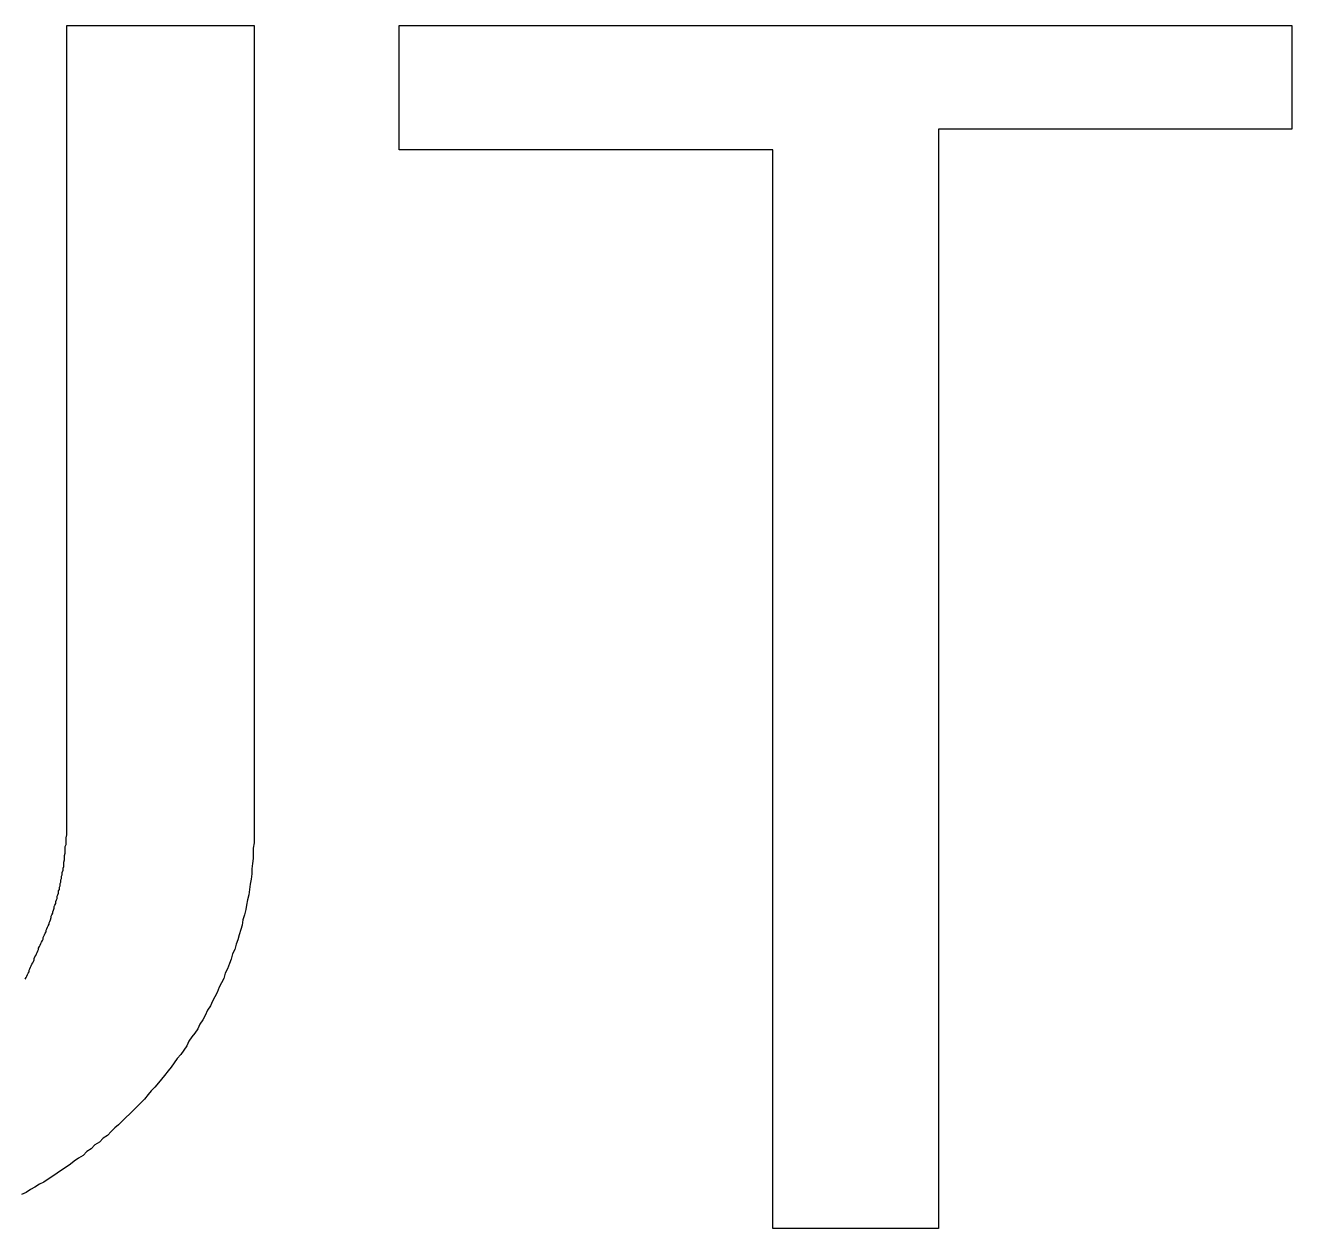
# Model space of a CAD drawing. Extents: x 3196 to 9141, y -1880 to 2325.
# Drawn here: x 8930.35 to 8938.94, y -1226.89 to -1218.73 of the extents above; entities that cross this region are included whole.
import ezdxf

# ---------------------------------------------------------------- set-up
doc = ezdxf.new("R2010")
doc.units = 0
doc.header["$MEASUREMENT"] = 0
doc.layers.add('10', color=10, linetype='CONTINUOUS')

msp = doc.modelspace()

# ---------------------------------------------------------------- linework, layer by layer
at = {"layer": '10', "linetype": 'Continuous'}
for points in [[(8930.350868, -1225.195485), (8930.355918, -1225.185435), (8930.360918, -1225.175435), (8930.365968, -1225.165385), (8930.370968, -1225.155335), (8930.375968, -1225.145285), (8930.375968, -1225.135235), (8930.381018, -1225.125185), (8930.386018, -1225.115135), (8930.391068, -1225.105085), (8930.396068, -1225.095085), (8930.401118, -1225.085035), (8930.406118, -1225.074985), (8930.411168, -1225.064935), (8930.411168, -1225.054885), (8930.416168, -1225.044835), (8930.421168, -1225.034785), (8930.426218, -1225.024735), (8930.431218, -1225.014685), (8930.436268, -1225.004685), (8930.441268, -1224.994635), (8930.441268, -1224.984585), (8930.446318, -1224.974535), (8930.451318, -1224.964485), (8930.456318, -1224.954435), (8930.461368, -1224.944385), (8930.466368, -1224.934335), (8930.471418, -1224.924335), (8930.471418, -1224.914285), (8930.476418, -1224.904235), (8930.481468, -1224.894185), (8930.486468, -1224.884135), (8930.491518, -1224.874085), (8930.491518, -1224.864035), (8930.496518, -1224.853985), (8930.501518, -1224.843985), (8930.506568, -1224.833935), (8930.511568, -1224.823885), (8930.511568, -1224.813835), (8930.516618, -1224.803785), (8930.521618, -1224.793735), (8930.526668, -1224.778685), (8930.526668, -1224.768635), (8930.531668, -1224.758585), (8930.536718, -1224.748535), (8930.536718, -1224.738485), (8930.541718, -1224.728435), (8930.546718, -1224.713385), (8930.546718, -1224.703335), (8930.551768, -1224.693285), (8930.556768, -1224.683235), (8930.556768, -1224.668185), (8930.561818, -1224.658135), (8930.566818, -1224.648085), (8930.566818, -1224.633035), (8930.571868, -1224.622985), (8930.576868, -1224.612935), (8930.576868, -1224.597885), (8930.581868, -1224.587835), (8930.581868, -1224.572785), (8930.586918, -1224.562735), (8930.586918, -1224.547685), (8930.591918, -1224.537635), (8930.591918, -1224.522535), (8930.596968, -1224.512485), (8930.596968, -1224.497435), (8930.601968, -1224.487385), (8930.601968, -1224.472335), (8930.607018, -1224.457285), (8930.607018, -1224.442185), (8930.612018, -1224.432135), (8930.612018, -1224.417085), (8930.612018, -1224.402035), (8930.617068, -1224.386935), (8930.617068, -1224.371885), (8930.617068, -1224.356835), (8930.622068, -1224.341785), (8930.622068, -1224.326685), (8930.622068, -1224.311635), (8930.622068, -1224.296585), (8930.627068, -1224.281485), (8930.627068, -1224.266435), (8930.627068, -1224.251385), (8930.627068, -1224.236285), (8930.632118, -1224.216235), (8930.632118, -1224.201135), (8930.632118, -1224.186085), (8930.632118, -1224.171035), (8930.632118, -1224.150935), (8930.632118, -1224.135835), (8930.632118, -1224.115785), (8930.632118, -1224.100685), (8930.632118, -1224.080635), (8930.632118, -1224.070585), (8930.632118, -1224.065535), (8930.632118, -1224.060535), (8930.632118, -1224.050485), (8930.632118, -1224.040435), (8930.632118, -1224.030385), (8930.632118, -1224.020335), (8930.632118, -1224.005285), (8930.632118, -1223.985185), (8930.632118, -1223.970135), (8930.632118, -1223.950035), (8930.632118, -1223.929935), (8930.632118, -1223.904835), (8930.632118, -1223.879735), (8930.632118, -1223.854635), (8930.632118, -1223.829535), (8930.632118, -1223.799385), (8930.632118, -1223.769235), (8930.632118, -1223.739135), (8930.632118, -1223.703985), (8930.632118, -1223.668835), (8930.632118, -1223.633635), (8930.632118, -1223.598485), (8930.632118, -1223.558335), (8930.632118, -1223.518135), (8930.632118, -1223.477985), (8930.632118, -1223.437785), (8930.632118, -1223.392585), (8930.632118, -1223.352435), (8930.632118, -1223.307235), (8930.632118, -1223.256985), (8930.632118, -1223.211835), (8930.632118, -1223.161585), (8930.632118, -1223.116385), (8930.632118, -1223.066185), (8930.632118, -1223.015935), (8930.632118, -1222.960735), (8930.632118, -1222.910485), (8930.632118, -1222.855235), (8930.632118, -1222.805035), (8930.632118, -1222.749785), (8930.632118, -1222.694535), (8930.632118, -1222.639285), (8930.632118, -1222.579035), (8930.632118, -1222.523785), (8930.632118, -1222.468535), (8930.632118, -1222.408285), (8930.632118, -1222.348035), (8930.632118, -1222.287785), (8930.632118, -1222.232535), (8930.632118, -1222.172235), (8930.632118, -1222.111985), (8930.632118, -1222.046685), (8930.632118, -1221.986435), (8930.632118, -1221.926185), (8930.632118, -1221.865935), (8930.632118, -1221.800635), (8930.632118, -1221.740385), (8930.632118, -1221.680085), (8930.632118, -1221.614835), (8930.632118, -1221.554535), (8930.632118, -1221.489285), (8930.632118, -1221.428985), (8930.632118, -1221.363735), (8930.632118, -1221.303435), (8930.632118, -1221.238185), (8930.632118, -1221.177885), (8930.632118, -1221.112635), (8930.632118, -1221.052335), (8930.632118, -1220.992085), (8930.632118, -1220.926785), (8930.632118, -1220.866535), (8930.632118, -1220.806285), (8930.632118, -1220.745985), (8930.632118, -1220.685735), (8930.632118, -1220.620435), (8930.632118, -1220.565235), (8930.632118, -1220.504935), (8930.632118, -1220.444685), (8930.632118, -1220.384435), (8930.632118, -1220.329185), (8930.632118, -1220.268935), (8930.632118, -1220.213685), (8930.632118, -1220.153435), (8930.632118, -1220.098185), (8930.632118, -1220.042935), (8930.632118, -1219.987685), (8930.632118, -1219.937485), (8930.632118, -1219.882235), (8930.632118, -1219.831985), (8930.632118, -1219.776785), (8930.632118, -1219.726535), (8930.632118, -1219.676335), (8930.632118, -1219.631135), (8930.632118, -1219.580885), (8930.632118, -1219.535685), (8930.632118, -1219.490485), (8930.632118, -1219.445335), (8930.632118, -1219.400135), (8930.632118, -1219.354935), (8930.632118, -1219.314735), (8930.632118, -1219.274585), (8930.632118, -1219.234385), (8930.632118, -1219.199235), (8930.632118, -1219.159035), (8930.632118, -1219.123885), (8930.632118, -1219.088735), (8930.632118, -1219.058635), (8930.632118, -1219.028485), (8930.632118, -1218.998335), (8930.632118, -1218.968235), (8930.632118, -1218.938085), (8930.632118, -1218.912985), (8930.632118, -1218.887885), (8930.632118, -1218.867785), (8930.632118, -1218.847685), (8930.632118, -1218.827585), (8930.632118, -1218.807535), (8930.632118, -1218.792435), (8930.632118, -1218.777385), (8930.632118, -1218.762335), (8930.632118, -1218.752285), (8930.632118, -1218.742235), (8930.632118, -1218.737185), (8930.632118, -1218.732185), (8930.632118, -1218.727185), (8930.637118, -1218.727185), (8930.642168, -1218.727185), (8930.647168, -1218.727185), (8930.652218, -1218.727185), (8930.657218, -1218.727185), (8930.662268, -1218.727185), (8930.667268, -1218.727185), (8930.672268, -1218.727185), (8930.677318, -1218.727185), (8930.687368, -1218.727185), (8930.692368, -1218.727185), (8930.697418, -1218.727185), (8930.707418, -1218.727185), (8930.712468, -1218.727185), (8930.722518, -1218.727185), (8930.727518, -1218.727185), (8930.737568, -1218.727185), (8930.747618, -1218.727185), (8930.757668, -1218.727185), (8930.762668, -1218.727185), (8930.772718, -1218.727185), (8930.782768, -1218.727185), (8930.792818, -1218.727185), (8930.802868, -1218.727185), (8930.817918, -1218.727185), (8930.827968, -1218.727185), (8930.838018, -1218.727185), (8930.848068, -1218.727185), (8930.863118, -1218.727185), (8930.873168, -1218.727185), (8930.883218, -1218.727185), (8930.898268, -1218.727185), (8930.908318, -1218.727185), (8930.923368, -1218.727185), (8930.933418, -1218.727185), (8930.948518, -1218.727185), (8930.958518, -1218.727185), (8930.973618, -1218.727185), (8930.988668, -1218.727185), (8930.998718, -1218.727185), (8931.013768, -1218.727185), (8931.028868, -1218.727185), (8931.043918, -1218.727185), (8931.058968, -1218.727185), (8931.069018, -1218.727185), (8931.084068, -1218.727185), (8931.099168, -1218.727185), (8931.114218, -1218.727185), (8931.129268, -1218.727185), (8931.144368, -1218.727185), (8931.159418, -1218.727185), (8931.174468, -1218.727185), (8931.184518, -1218.727185), (8931.199618, -1218.727185), (8931.214668, -1218.727185), (8931.229718, -1218.727185), (8931.244818, -1218.727185), (8931.259868, -1218.727185), (8931.274918, -1218.727185), (8931.290018, -1218.727185), (8931.305068, -1218.727185), (8931.320118, -1218.727185), (8931.335168, -1218.727185), (8931.350268, -1218.727185), (8931.365318, -1218.727185), (8931.380368, -1218.727185), (8931.395468, -1218.727185), (8931.410518, -1218.727185), (8931.425568, -1218.727185), (8931.435618, -1218.727185), (8931.450718, -1218.727185), (8931.465768, -1218.727185), (8931.480818, -1218.727185), (8931.495918, -1218.727185), (8931.505918, -1218.727185), (8931.521018, -1218.727185), (8931.536068, -1218.727185), (8931.551118, -1218.727185), (8931.561168, -1218.727185), (8931.576268, -1218.727185), (8931.591318, -1218.727185), (8931.601368, -1218.727185), (8931.616418, -1218.727185), (8931.626468, -1218.727185), (8931.641518, -1218.727185), (8931.651568, -1218.727185), (8931.661618, -1218.727185), (8931.676668, -1218.727185), (8931.686718, -1218.727185), (8931.696768, -1218.727185), (8931.711818, -1218.727185), (8931.721868, -1218.727185), (8931.731918, -1218.727185), (8931.741968, -1218.727185), (8931.752018, -1218.727185), (8931.762068, -1218.727185), (8931.772118, -1218.727185), (8931.782168, -1218.727185), (8931.787168, -1218.727185), (8931.797218, -1218.727185), (8931.807268, -1218.727185), (8931.817318, -1218.727185), (8931.822318, -1218.727185), (8931.832368, -1218.727185), (8931.837368, -1218.727185), (8931.842418, -1218.727185), (8931.852468, -1218.727185), (8931.857468, -1218.727185), (8931.862518, -1218.727185), (8931.867518, -1218.727185), (8931.872568, -1218.727185), (8931.877568, -1218.727185), (8931.882568, -1218.727185), (8931.887618, -1218.727185), (8931.892618, -1218.727185), (8931.897668, -1218.727185), (8931.902668, -1218.727185), (8931.902668, -1218.732185), (8931.902668, -1218.737185), (8931.902668, -1218.747235), (8931.902668, -1218.757285), (8931.902668, -1218.767335), (8931.902668, -1218.782385), (8931.902668, -1218.797485), (8931.902668, -1218.812535), (8931.902668, -1218.832635), (8931.902668, -1218.852735), (8931.902668, -1218.872785), (8931.902668, -1218.897935), (8931.902668, -1218.923035), (8931.902668, -1218.948135), (8931.902668, -1218.978285), (8931.902668, -1219.008385), (8931.902668, -1219.038535), (8931.902668, -1219.073685), (8931.902668, -1219.103835), (8931.902668, -1219.143985), (8931.902668, -1219.179135), (8931.902668, -1219.214285), (8931.902668, -1219.254485), (8931.902668, -1219.294635), (8931.902668, -1219.339835), (8931.902668, -1219.380035), (8931.902668, -1219.425235), (8931.902668, -1219.470435), (8931.902668, -1219.515635), (8931.902668, -1219.565835), (8931.902668, -1219.611035), (8931.902668, -1219.661235), (8931.902668, -1219.711485), (8931.902668, -1219.761685), (8931.902668, -1219.816935), (8931.902668, -1219.867135), (8931.902668, -1219.922385), (8931.902668, -1219.977635), (8931.902668, -1220.032885), (8931.902668, -1220.088135), (8931.902668, -1220.143385), (8931.902668, -1220.203635), (8931.902668, -1220.258885), (8931.902668, -1220.319135), (8931.902668, -1220.379385), (8931.902668, -1220.439685), (8931.902668, -1220.499935), (8931.902668, -1220.560185), (8931.902668, -1220.620435), (8931.902668, -1220.680735), (8931.902668, -1220.745985), (8931.902668, -1220.806285), (8931.902668, -1220.871535), (8931.902668, -1220.931835), (8931.902668, -1220.997085), (8931.902668, -1221.062385), (8931.902668, -1221.122635), (8931.902668, -1221.187935), (8931.902668, -1221.253235), (8931.902668, -1221.318535), (8931.902668, -1221.378785), (8931.902668, -1221.444085), (8931.902668, -1221.509335), (8931.902668, -1221.574635), (8931.902668, -1221.639935), (8931.902668, -1221.700185), (8931.902668, -1221.765485), (8931.902668, -1221.830785), (8931.902668, -1221.896035), (8931.902668, -1221.956335), (8931.902668, -1222.021585), (8931.902668, -1222.081885), (8931.902668, -1222.147135), (8931.902668, -1222.207435), (8931.902668, -1222.272685), (8931.902668, -1222.332985), (8931.902668, -1222.393235), (8931.902668, -1222.453485), (8931.902668, -1222.513735), (8931.902668, -1222.574035), (8931.902668, -1222.634285), (8931.902668, -1222.694535), (8931.902668, -1222.749785), (8931.902668, -1222.810035), (8931.902668, -1222.865285), (8931.902668, -1222.920535), (8931.902668, -1222.975785), (8931.902668, -1223.031035), (8931.902668, -1223.081235), (8931.902668, -1223.136485), (8931.902668, -1223.186685), (8931.902668, -1223.236935), (8931.902668, -1223.287135), (8931.902668, -1223.337385), (8931.902668, -1223.387585), (8931.902668, -1223.432785), (8931.902668, -1223.477985), (8931.902668, -1223.523185), (8931.902668, -1223.568385), (8931.902668, -1223.608535), (8931.902668, -1223.653735), (8931.902668, -1223.693935), (8931.902668, -1223.729085), (8931.902668, -1223.769235), (8931.902668, -1223.804385), (8931.902668, -1223.839585), (8931.902668, -1223.874735), (8931.902668, -1223.904835), (8931.902668, -1223.934985), (8931.902668, -1223.965135), (8931.902668, -1223.995235), (8931.902668, -1224.020335), (8931.902668, -1224.045485), (8931.902668, -1224.070585), (8931.902668, -1224.090685), (8931.902668, -1224.110735), (8931.902668, -1224.130835), (8931.902668, -1224.145885), (8931.902668, -1224.160985), (8931.902668, -1224.171035), (8931.902668, -1224.186085), (8931.902668, -1224.196135), (8931.902668, -1224.201135), (8931.902668, -1224.206185), (8931.902668, -1224.211185), (8931.902668, -1224.236285), (8931.902668, -1224.271435), (8931.897668, -1224.306585), (8931.897668, -1224.341785), (8931.897668, -1224.376935), (8931.892618, -1224.412085), (8931.887618, -1224.447235), (8931.887618, -1224.482385), (8931.882568, -1224.517535), (8931.877568, -1224.552685), (8931.872568, -1224.587835), (8931.867518, -1224.622985), (8931.857468, -1224.658135), (8931.852468, -1224.693285), (8931.847418, -1224.723435), (8931.837368, -1224.758585), (8931.827368, -1224.793735), (8931.822318, -1224.828885), (8931.812268, -1224.859035), (8931.802218, -1224.894185), (8931.792218, -1224.929335), (8931.782168, -1224.959485), (8931.772118, -1224.994635), (8931.757018, -1225.024735), (8931.747018, -1225.059885), (8931.736968, -1225.090035), (8931.721868, -1225.125185), (8931.706818, -1225.155335), (8931.696768, -1225.190485), (8931.681718, -1225.220635), (8931.666668, -1225.250735), (8931.651568, -1225.285885), (8931.636518, -1225.316035), (8931.621468, -1225.346185), (8931.606368, -1225.376285), (8931.586268, -1225.406435), (8931.571218, -1225.441585), (8931.556168, -1225.471735), (8931.536068, -1225.501835), (8931.521018, -1225.531985), (8931.500918, -1225.562085), (8931.480818, -1225.587235), (8931.460718, -1225.617335), (8931.445668, -1225.647485), (8931.425568, -1225.677635), (8931.405518, -1225.707735), (8931.380368, -1225.732835), (8931.360318, -1225.762985), (8931.340218, -1225.793135), (8931.320118, -1225.818235), (8931.295018, -1225.848385), (8931.274918, -1225.873485), (8931.254818, -1225.898585), (8931.229718, -1225.928735), (8931.204618, -1225.953835), (8931.184518, -1225.978935), (8931.159418, -1226.009085), (8931.134318, -1226.034185), (8931.109218, -1226.059285), (8931.084068, -1226.084385), (8931.058968, -1226.109485), (8931.033868, -1226.134635), (8931.008768, -1226.159735), (8930.983668, -1226.184835), (8930.958518, -1226.204935), (8930.933418, -1226.230035), (8930.908318, -1226.255135), (8930.878168, -1226.275235), (8930.853068, -1226.300335), (8930.822968, -1226.320435), (8930.797818, -1226.345535), (8930.767718, -1226.365635), (8930.742618, -1226.390735), (8930.712468, -1226.410835), (8930.682318, -1226.430935), (8930.657218, -1226.450985), (8930.627068, -1226.471085), (8930.596968, -1226.491185), (8930.566818, -1226.511285), (8930.536718, -1226.531335), (8930.506568, -1226.551435), (8930.476418, -1226.571535), (8930.446318, -1226.586585), (8930.416168, -1226.606685), (8930.386018, -1226.621735), (8930.355918, -1226.641835), (8930.325768, -1226.656885)], [(8936.548018, -1226.887935), (8936.543018, -1226.887935), (8936.537968, -1226.887935), (8936.532968, -1226.887935), (8936.527918, -1226.887935), (8936.522918, -1226.887935), (8936.517918, -1226.887935), (8936.512868, -1226.887935), (8936.507868, -1226.887935), (8936.502818, -1226.887935), (8936.492768, -1226.887935), (8936.487768, -1226.887935), (8936.482718, -1226.887935), (8936.472718, -1226.887935), (8936.467668, -1226.887935), (8936.462668, -1226.887935), (8936.452618, -1226.887935), (8936.442568, -1226.887935), (8936.437568, -1226.887935), (8936.427518, -1226.887935), (8936.417468, -1226.887935), (8936.412418, -1226.887935), (8936.402368, -1226.887935), (8936.392368, -1226.887935), (8936.382318, -1226.887935), (8936.372268, -1226.887935), (8936.362218, -1226.887935), (8936.352168, -1226.887935), (8936.342118, -1226.887935), (8936.332068, -1226.887935), (8936.322018, -1226.887935), (8936.312018, -1226.887935), (8936.296918, -1226.887935), (8936.286868, -1226.887935), (8936.276818, -1226.887935), (8936.266818, -1226.887935), (8936.251718, -1226.887935), (8936.241668, -1226.887935), (8936.226618, -1226.887935), (8936.216568, -1226.887935), (8936.206518, -1226.887935), (8936.191468, -1226.887935), (8936.181418, -1226.887935), (8936.166368, -1226.887935), (8936.156318, -1226.887935), (8936.141268, -1226.887935), (8936.131218, -1226.887935), (8936.116118, -1226.887935), (8936.101068, -1226.887935), (8936.091018, -1226.887935), (8936.075968, -1226.887935), (8936.065918, -1226.887935), (8936.050868, -1226.887935), (8936.035768, -1226.887935), (8936.025718, -1226.887935), (8936.010668, -1226.887935), (8936.000618, -1226.887935), (8935.985568, -1226.887935), (8935.970518, -1226.887935), (8935.960468, -1226.887935), (8935.945368, -1226.887935), (8935.930318, -1226.887935), (8935.920268, -1226.887935), (8935.905218, -1226.887935), (8935.895168, -1226.887935), (8935.880118, -1226.887935), (8935.865018, -1226.887935), (8935.854968, -1226.887935), (8935.839918, -1226.887935), (8935.829868, -1226.887935), (8935.814818, -1226.887935), (8935.804768, -1226.887935), (8935.789718, -1226.887935), (8935.779668, -1226.887935), (8935.764618, -1226.887935), (8935.754568, -1226.887935), (8935.739468, -1226.887935), (8935.729418, -1226.887935), (8935.719418, -1226.887935), (8935.704318, -1226.887935), (8935.694268, -1226.887935), (8935.684268, -1226.887935), (8935.669168, -1226.887935), (8935.659118, -1226.887935), (8935.649068, -1226.887935), (8935.639068, -1226.887935), (8935.629018, -1226.887935), (8935.618968, -1226.887935), (8935.608918, -1226.887935), (8935.598868, -1226.887935), (8935.588818, -1226.887935), (8935.578768, -1226.887935), (8935.568718, -1226.887935), (8935.558718, -1226.887935), (8935.548668, -1226.887935), (8935.543618, -1226.887935), (8935.533568, -1226.887935), (8935.523518, -1226.887935), (8935.518518, -1226.887935), (8935.508468, -1226.887935), (8935.503468, -1226.887935), (8935.493418, -1226.887935), (8935.488368, -1226.887935), (8935.483368, -1226.887935), (8935.478318, -1226.887935), (8935.468318, -1226.887935), (8935.463268, -1226.887935), (8935.458268, -1226.887935), (8935.453218, -1226.887935), (8935.448218, -1226.887935), (8935.443168, -1226.887935), (8935.438168, -1226.887935), (8935.433168, -1226.887935), (8935.428118, -1226.887935), (8935.423118, -1226.887935), (8935.423118, -1226.882885), (8935.423118, -1226.877885), (8935.423118, -1226.872835), (8935.423118, -1226.862785), (8935.423118, -1226.852785), (8935.423118, -1226.837685), (8935.423118, -1226.822635), (8935.423118, -1226.802535), (8935.423118, -1226.777435), (8935.423118, -1226.757335), (8935.423118, -1226.727235), (8935.423118, -1226.702085), (8935.423118, -1226.671985), (8935.423118, -1226.636835), (8935.423118, -1226.601685), (8935.423118, -1226.566485), (8935.423118, -1226.526335), (8935.423118, -1226.486135), (8935.423118, -1226.445985), (8935.423118, -1226.400785), (8935.423118, -1226.350585), (8935.423118, -1226.305385), (8935.423118, -1226.255135), (8935.423118, -1226.204935), (8935.423118, -1226.149685), (8935.423118, -1226.094435), (8935.423118, -1226.039185), (8935.423118, -1225.978935), (8935.423118, -1225.918685), (8935.423118, -1225.858385), (8935.423118, -1225.798135), (8935.423118, -1225.732835), (8935.423118, -1225.667585), (8935.423118, -1225.602285), (8935.423118, -1225.531985), (8935.423118, -1225.461685), (8935.423118, -1225.391335), (8935.423118, -1225.321035), (8935.423118, -1225.250735), (8935.423118, -1225.175435), (8935.423118, -1225.100085), (8935.423118, -1225.024735), (8935.423118, -1224.949435), (8935.423118, -1224.874085), (8935.423118, -1224.793735), (8935.423118, -1224.718435), (8935.423118, -1224.638035), (8935.423118, -1224.557685), (8935.423118, -1224.477335), (8935.423118, -1224.391985), (8935.423118, -1224.311635), (8935.423118, -1224.231285), (8935.423118, -1224.145885), (8935.423118, -1224.060535), (8935.423118, -1223.980185), (8935.423118, -1223.894785), (8935.423118, -1223.809435), (8935.423118, -1223.724035), (8935.423118, -1223.638685), (8935.423118, -1223.553285), (8935.423118, -1223.467935), (8935.423118, -1223.382535), (8935.423118, -1223.297185), (8935.423118, -1223.211835), (8935.423118, -1223.126435), (8935.423118, -1223.041085), (8935.423118, -1222.955685), (8935.423118, -1222.870335), (8935.423118, -1222.784935), (8935.423118, -1222.699585), (8935.423118, -1222.614185), (8935.423118, -1222.528835), (8935.423118, -1222.443435), (8935.423118, -1222.358085), (8935.423118, -1222.277735), (8935.423118, -1222.192335), (8935.423118, -1222.111985), (8935.423118, -1222.031635), (8935.423118, -1221.946285), (8935.423118, -1221.865935), (8935.423118, -1221.785585), (8935.423118, -1221.710235), (8935.423118, -1221.629885), (8935.423118, -1221.554535), (8935.423118, -1221.474185), (8935.423118, -1221.398885), (8935.423118, -1221.323535), (8935.423118, -1221.248185), (8935.423118, -1221.177885), (8935.423118, -1221.107585), (8935.423118, -1221.032285), (8935.423118, -1220.966985), (8935.423118, -1220.896685), (8935.423118, -1220.831385), (8935.423118, -1220.761085), (8935.423118, -1220.695785), (8935.423118, -1220.635535), (8935.423118, -1220.575285), (8935.423118, -1220.509985), (8935.423118, -1220.454735), (8935.423118, -1220.394485), (8935.423118, -1220.339235), (8935.423118, -1220.283985), (8935.423118, -1220.233785), (8935.423118, -1220.183535), (8935.423118, -1220.133335), (8935.423118, -1220.083085), (8935.423118, -1220.037885), (8935.423118, -1219.992685), (8935.423118, -1219.952535), (8935.423118, -1219.912335), (8935.423118, -1219.872185), (8935.423118, -1219.837035), (8935.423118, -1219.806885), (8935.423118, -1219.771735), (8935.423118, -1219.741585), (8935.423118, -1219.716485), (8935.423118, -1219.691385), (8935.423118, -1219.666285), (8935.423118, -1219.646185), (8935.423118, -1219.626085), (8935.423118, -1219.611035), (8935.423118, -1219.600985), (8935.423118, -1219.585935), (8935.423118, -1219.580885), (8935.423118, -1219.570885), (8935.418068, -1219.570885), (8935.413068, -1219.570885), (8935.408018, -1219.570885), (8935.403018, -1219.570885), (8935.397968, -1219.570885), (8935.392968, -1219.570885), (8935.382918, -1219.570885), (8935.377918, -1219.570885), (8935.367868, -1219.570885), (8935.357818, -1219.570885), (8935.347768, -1219.570885), (8935.332718, -1219.570885), (8935.322668, -1219.570885), (8935.307618, -1219.570885), (8935.297568, -1219.570885), (8935.282468, -1219.570885), (8935.267418, -1219.570885), (8935.252368, -1219.570885), (8935.237268, -1219.570885), (8935.217218, -1219.570885), (8935.202118, -1219.570885), (8935.182068, -1219.570885), (8935.166968, -1219.570885), (8935.146868, -1219.570885), (8935.126818, -1219.570885), (8935.106718, -1219.570885), (8935.086618, -1219.570885), (8935.061518, -1219.570885), (8935.041418, -1219.570885), (8935.021318, -1219.570885), (8934.996218, -1219.570885), (8934.976118, -1219.570885), (8934.951018, -1219.570885), (8934.925918, -1219.570885), (8934.900818, -1219.570885), (8934.875718, -1219.570885), (8934.850568, -1219.570885), (8934.825468, -1219.570885), (8934.800368, -1219.570885), (8934.775268, -1219.570885), (8934.750168, -1219.570885), (8934.720018, -1219.570885), (8934.694918, -1219.570885), (8934.669818, -1219.570885), (8934.639668, -1219.570885), (8934.609518, -1219.570885), (8934.584418, -1219.570885), (8934.554318, -1219.570885), (8934.529168, -1219.570885), (8934.499068, -1219.570885), (8934.468918, -1219.570885), (8934.438768, -1219.570885), (8934.413668, -1219.570885), (8934.383568, -1219.570885), (8934.353418, -1219.570885), (8934.323268, -1219.570885), (8934.293168, -1219.570885), (8934.263018, -1219.570885), (8934.232868, -1219.570885), (8934.202768, -1219.570885), (8934.177668, -1219.570885), (8934.147518, -1219.570885), (8934.117368, -1219.570885), (8934.087268, -1219.570885), (8934.057118, -1219.570885), (8934.026968, -1219.570885), (8933.996868, -1219.570885), (8933.966718, -1219.570885), (8933.936568, -1219.570885), (8933.906468, -1219.570885), (8933.881368, -1219.570885), (8933.851218, -1219.570885), (8933.821068, -1219.570885), (8933.790968, -1219.570885), (8933.765818, -1219.570885), (8933.735718, -1219.570885), (8933.705568, -1219.570885), (8933.680468, -1219.570885), (8933.650318, -1219.570885), (8933.625218, -1219.570885), (8933.600118, -1219.570885), (8933.569968, -1219.570885), (8933.544868, -1219.570885), (8933.519768, -1219.570885), (8933.489618, -1219.570885), (8933.464518, -1219.570885), (8933.439418, -1219.570885), (8933.414318, -1219.570885), (8933.394218, -1219.570885), (8933.369118, -1219.570885), (8933.343968, -1219.570885), (8933.318868, -1219.570885), (8933.298818, -1219.570885), (8933.273668, -1219.570885), (8933.253618, -1219.570885), (8933.233518, -1219.570885), (8933.213418, -1219.570885), (8933.193318, -1219.570885), (8933.173268, -1219.570885), (8933.153168, -1219.570885), (8933.133068, -1219.570885), (8933.112968, -1219.570885), (8933.097918, -1219.570885), (8933.077818, -1219.570885), (8933.062768, -1219.570885), (8933.047718, -1219.570885), (8933.032618, -1219.570885), (8933.017568, -1219.570885), (8933.002518, -1219.570885), (8932.992468, -1219.570885), (8932.977368, -1219.570885), (8932.967318, -1219.570885), (8932.957318, -1219.570885), (8932.947268, -1219.570885), (8932.937218, -1219.570885), (8932.927168, -1219.570885), (8932.922168, -1219.570885), (8932.912118, -1219.570885), (8932.907068, -1219.570885), (8932.902068, -1219.570885), (8932.897018, -1219.570885), (8932.892018, -1219.570885), (8932.886968, -1219.570885), (8932.886968, -1219.565835), (8932.886968, -1219.560835), (8932.886968, -1219.555785), (8932.886968, -1219.550785), (8932.886968, -1219.545735), (8932.886968, -1219.540735), (8932.886968, -1219.535685), (8932.886968, -1219.530685), (8932.886968, -1219.525685), (8932.886968, -1219.520635), (8932.886968, -1219.515635), (8932.886968, -1219.510585), (8932.886968, -1219.505585), (8932.886968, -1219.500535), (8932.886968, -1219.495535), (8932.886968, -1219.490485), (8932.886968, -1219.480485), (8932.886968, -1219.475435), (8932.886968, -1219.470435), (8932.886968, -1219.460385), (8932.886968, -1219.455335), (8932.886968, -1219.450335), (8932.886968, -1219.440285), (8932.886968, -1219.435285), (8932.886968, -1219.425235), (8932.886968, -1219.420185), (8932.886968, -1219.410135), (8932.886968, -1219.405135), (8932.886968, -1219.395085), (8932.886968, -1219.385035), (8932.886968, -1219.380035), (8932.886968, -1219.369985), (8932.886968, -1219.359935), (8932.886968, -1219.349885), (8932.886968, -1219.344885), (8932.886968, -1219.334835), (8932.886968, -1219.324785), (8932.886968, -1219.314735), (8932.886968, -1219.304685), (8932.886968, -1219.299685), (8932.886968, -1219.289635), (8932.886968, -1219.279585), (8932.886968, -1219.269535), (8932.886968, -1219.259485), (8932.886968, -1219.249435), (8932.886968, -1219.239385), (8932.886968, -1219.229385), (8932.886968, -1219.219335), (8932.886968, -1219.209285), (8932.886968, -1219.204235), (8932.886968, -1219.194235), (8932.886968, -1219.184185), (8932.886968, -1219.174135), (8932.886968, -1219.164085), (8932.886968, -1219.154035), (8932.886968, -1219.143985), (8932.886968, -1219.133935), (8932.886968, -1219.123885), (8932.886968, -1219.113835), (8932.886968, -1219.103835), (8932.886968, -1219.093785), (8932.886968, -1219.083735), (8932.886968, -1219.073685), (8932.886968, -1219.063635), (8932.886968, -1219.053585), (8932.886968, -1219.043535), (8932.886968, -1219.033485), (8932.886968, -1219.023485), (8932.886968, -1219.013435), (8932.886968, -1219.008385), (8932.886968, -1218.998335), (8932.886968, -1218.988285), (8932.886968, -1218.978285), (8932.886968, -1218.968235), (8932.886968, -1218.958185), (8932.886968, -1218.953135), (8932.886968, -1218.943135), (8932.886968, -1218.933085), (8932.886968, -1218.923035), (8932.886968, -1218.917985), (8932.886968, -1218.907935), (8932.886968, -1218.897935), (8932.886968, -1218.892885), (8932.886968, -1218.882835), (8932.886968, -1218.877835), (8932.886968, -1218.867785), (8932.886968, -1218.862735), (8932.886968, -1218.852735), (8932.886968, -1218.847685), (8932.886968, -1218.837635), (8932.886968, -1218.832635), (8932.886968, -1218.827585), (8932.886968, -1218.817585), (8932.886968, -1218.812535), (8932.886968, -1218.807535), (8932.886968, -1218.797485), (8932.886968, -1218.792435), (8932.886968, -1218.787435), (8932.886968, -1218.782385), (8932.886968, -1218.777385), (8932.886968, -1218.772385), (8932.886968, -1218.767335), (8932.886968, -1218.762335), (8932.886968, -1218.757285), (8932.886968, -1218.752285), (8932.886968, -1218.747235), (8932.886968, -1218.742235), (8932.886968, -1218.737185), (8932.886968, -1218.732185), (8932.886968, -1218.727185), (8932.892018, -1218.727185), (8932.902068, -1218.727185), (8932.907068, -1218.727185), (8932.922168, -1218.727185), (8932.932168, -1218.727185), (8932.947268, -1218.727185), (8932.962318, -1218.727185), (8932.982418, -1218.727185), (8933.002518, -1218.727185), (8933.027618, -1218.727185), (8933.047718, -1218.727185), (8933.077818, -1218.727185), (8933.102918, -1218.727185), (8933.133068, -1218.727185), (8933.163218, -1218.727185), (8933.198368, -1218.727185), (8933.228468, -1218.727185), (8933.268668, -1218.727185), (8933.303818, -1218.727185), (8933.343968, -1218.727185), (8933.384168, -1218.727185), (8933.424368, -1218.727185), (8933.469518, -1218.727185), (8933.514718, -1218.727185), (8933.559918, -1218.727185), (8933.605118, -1218.727185), (8933.655368, -1218.727185), (8933.705568, -1218.727185), (8933.755818, -1218.727185), (8933.811018, -1218.727185), (8933.861268, -1218.727185), (8933.916518, -1218.727185), (8933.971718, -1218.727185), (8934.026968, -1218.727185), (8934.087268, -1218.727185), (8934.142468, -1218.727185), (8934.202768, -1218.727185), (8934.263018, -1218.727185), (8934.323268, -1218.727185), (8934.388568, -1218.727185), (8934.448818, -1218.727185), (8934.514118, -1218.727185), (8934.579418, -1218.727185), (8934.639668, -1218.727185), (8934.704968, -1218.727185), (8934.775268, -1218.727185), (8934.840568, -1218.727185), (8934.905818, -1218.727185), (8934.976118, -1218.727185), (8935.041418, -1218.727185), (8935.111718, -1218.727185), (8935.182068, -1218.727185), (8935.247318, -1218.727185), (8935.317618, -1218.727185), (8935.387968, -1218.727185), (8935.458268, -1218.727185), (8935.528568, -1218.727185), (8935.598868, -1218.727185), (8935.669168, -1218.727185), (8935.744518, -1218.727185), (8935.814818, -1218.727185), (8935.885118, -1218.727185), (8935.955418, -1218.727185), (8936.025718, -1218.727185), (8936.096068, -1218.727185), (8936.166368, -1218.727185), (8936.236668, -1218.727185), (8936.312018, -1218.727185), (8936.382318, -1218.727185), (8936.452618, -1218.727185), (8936.517918, -1218.727185), (8936.588218, -1218.727185), (8936.658518, -1218.727185), (8936.728818, -1218.727185), (8936.794118, -1218.727185), (8936.864418, -1218.727185), (8936.929718, -1218.727185), (8937.000018, -1218.727185), (8937.065318, -1218.727185), (8937.130568, -1218.727185), (8937.195868, -1218.727185), (8937.261168, -1218.727185), (8937.326418, -1218.727185), (8937.386718, -1218.727185), (8937.451968, -1218.727185), (8937.512268, -1218.727185), (8937.572518, -1218.727185), (8937.632768, -1218.727185), (8937.693068, -1218.727185), (8937.753318, -1218.727185), (8937.808568, -1218.727185), (8937.863768, -1218.727185), (8937.919018, -1218.727185), (8937.974268, -1218.727185), (8938.029518, -1218.727185), (8938.079718, -1218.727185), (8938.129968, -1218.727185), (8938.180168, -1218.727185), (8938.230418, -1218.727185), (8938.275618, -1218.727185), (8938.320818, -1218.727185), (8938.365968, -1218.727185), (8938.411168, -1218.727185), (8938.451368, -1218.727185), (8938.491518, -1218.727185), (8938.531718, -1218.727185), (8938.566868, -1218.727185), (8938.602018, -1218.727185), (8938.637168, -1218.727185), (8938.672318, -1218.727185), (8938.702468, -1218.727185), (8938.732618, -1218.727185), (8938.757718, -1218.727185), (8938.782818, -1218.727185), (8938.807918, -1218.727185), (8938.828018, -1218.727185), (8938.853118, -1218.727185), (8938.868168, -1218.727185), (8938.883268, -1218.727185), (8938.898318, -1218.727185), (8938.913368, -1218.727185), (8938.923418, -1218.727185), (8938.933468, -1218.727185), (8938.938518, -1218.727185), (8938.943518, -1218.727185), (8938.943518, -1218.732185), (8938.943518, -1218.737185), (8938.943518, -1218.742235), (8938.943518, -1218.747235), (8938.943518, -1218.752285), (8938.943518, -1218.757285), (8938.943518, -1218.762335), (8938.943518, -1218.767335), (8938.943518, -1218.772385), (8938.943518, -1218.777385), (8938.943518, -1218.782385), (8938.943518, -1218.787435), (8938.943518, -1218.792435), (8938.943518, -1218.797485), (8938.943518, -1218.802485), (8938.943518, -1218.807535), (8938.943518, -1218.812535), (8938.943518, -1218.822585), (8938.943518, -1218.827585), (8938.943518, -1218.832635), (8938.943518, -1218.837635), (8938.943518, -1218.842685), (8938.943518, -1218.852735), (8938.943518, -1218.857735), (8938.943518, -1218.862735), (8938.943518, -1218.872785), (8938.943518, -1218.877835), (8938.943518, -1218.887885), (8938.943518, -1218.892885), (8938.943518, -1218.897935), (8938.943518, -1218.907935), (8938.943518, -1218.912985), (8938.943518, -1218.923035), (8938.943518, -1218.928035), (8938.943518, -1218.938085), (8938.943518, -1218.943135), (8938.943518, -1218.953135), (8938.943518, -1218.958185), (8938.943518, -1218.968235), (8938.943518, -1218.978285), (8938.943518, -1218.983285), (8938.943518, -1218.993335), (8938.943518, -1218.998335), (8938.943518, -1219.008385), (8938.943518, -1219.018435), (8938.943518, -1219.023485), (8938.943518, -1219.033485), (8938.943518, -1219.038535), (8938.943518, -1219.048585), (8938.943518, -1219.058635), (8938.943518, -1219.063635), (8938.943518, -1219.073685), (8938.943518, -1219.083735), (8938.943518, -1219.088735), (8938.943518, -1219.098785), (8938.943518, -1219.108835), (8938.943518, -1219.113835), (8938.943518, -1219.123885), (8938.943518, -1219.133935), (8938.943518, -1219.138985), (8938.943518, -1219.149035), (8938.943518, -1219.154035), (8938.943518, -1219.164085), (8938.943518, -1219.174135), (8938.943518, -1219.179135), (8938.943518, -1219.189185), (8938.943518, -1219.194235), (8938.943518, -1219.204235), (8938.943518, -1219.209285), (8938.943518, -1219.219335), (8938.943518, -1219.224335), (8938.943518, -1219.234385), (8938.943518, -1219.239385), (8938.943518, -1219.249435), (8938.943518, -1219.254485), (8938.943518, -1219.264535), (8938.943518, -1219.269535), (8938.943518, -1219.279585), (8938.943518, -1219.284585), (8938.943518, -1219.289635), (8938.943518, -1219.299685), (8938.943518, -1219.304685), (8938.943518, -1219.309735), (8938.943518, -1219.314735), (8938.943518, -1219.324785), (8938.943518, -1219.329785), (8938.943518, -1219.334835), (8938.943518, -1219.339835), (8938.943518, -1219.344885), (8938.943518, -1219.349885), (8938.943518, -1219.354935), (8938.943518, -1219.359935), (8938.943518, -1219.364935), (8938.943518, -1219.369985), (8938.943518, -1219.374985), (8938.943518, -1219.380035), (8938.943518, -1219.385035), (8938.943518, -1219.390085), (8938.943518, -1219.395085), (8938.943518, -1219.400135), (8938.943518, -1219.405135), (8938.943518, -1219.410135), (8938.943518, -1219.415185), (8938.943518, -1219.420185), (8938.943518, -1219.425235), (8938.943518, -1219.430235), (8938.938518, -1219.430235), (8938.933468, -1219.430235), (8938.928468, -1219.430235), (8938.923418, -1219.430235), (8938.918418, -1219.430235), (8938.913368, -1219.430235), (8938.903368, -1219.430235), (8938.893318, -1219.430235), (8938.888268, -1219.430235), (8938.878218, -1219.430235), (8938.868168, -1219.430235), (8938.853118, -1219.430235), (8938.843068, -1219.430235), (8938.833018, -1219.430235), (8938.817968, -1219.430235), (8938.802918, -1219.430235), (8938.787818, -1219.430235), (8938.772768, -1219.430235), (8938.757718, -1219.430235), (8938.742618, -1219.430235), (8938.727568, -1219.430235), (8938.707468, -1219.430235), (8938.692418, -1219.430235), (8938.672318, -1219.430235), (8938.652268, -1219.430235), (8938.637168, -1219.430235), (8938.617068, -1219.430235), (8938.597018, -1219.430235), (8938.571918, -1219.430235), (8938.551818, -1219.430235), (8938.531718, -1219.430235), (8938.511618, -1219.430235), (8938.486518, -1219.430235), (8938.466418, -1219.430235), (8938.441318, -1219.430235), (8938.416218, -1219.430235), (8938.391118, -1219.430235), (8938.371018, -1219.430235), (8938.345918, -1219.430235), (8938.320818, -1219.430235), (8938.295668, -1219.430235), (8938.270568, -1219.430235), (8938.245468, -1219.430235), (8938.215318, -1219.430235), (8938.190218, -1219.430235), (8938.165118, -1219.430235), (8938.140018, -1219.430235), (8938.109868, -1219.430235), (8938.084768, -1219.430235), (8938.059668, -1219.430235), (8938.029518, -1219.430235), (8938.004418, -1219.430235), (8937.974268, -1219.430235), (8937.949168, -1219.430235), (8937.919018, -1219.430235), (8937.893918, -1219.430235), (8937.863768, -1219.430235), (8937.833668, -1219.430235), (8937.808568, -1219.430235), (8937.778418, -1219.430235), (8937.753318, -1219.430235), (8937.723168, -1219.430235), (8937.693068, -1219.430235), (8937.667918, -1219.430235), (8937.637818, -1219.430235), (8937.612668, -1219.430235), (8937.582568, -1219.430235), (8937.557468, -1219.430235), (8937.527318, -1219.430235), (8937.502218, -1219.430235), (8937.472068, -1219.430235), (8937.446968, -1219.430235), (8937.416818, -1219.430235), (8937.391718, -1219.430235), (8937.366618, -1219.430235), (8937.336468, -1219.430235), (8937.311368, -1219.430235), (8937.286268, -1219.430235), (8937.261168, -1219.430235), (8937.231018, -1219.430235), (8937.205918, -1219.430235), (8937.180818, -1219.430235), (8937.155668, -1219.430235), (8937.130568, -1219.430235), (8937.110468, -1219.430235), (8937.085368, -1219.430235), (8937.060268, -1219.430235), (8937.035168, -1219.430235), (8937.015068, -1219.430235), (8936.989968, -1219.430235), (8936.969868, -1219.430235), (8936.949768, -1219.430235), (8936.924668, -1219.430235), (8936.904568, -1219.430235), (8936.884518, -1219.430235), (8936.864418, -1219.430235), (8936.844318, -1219.430235), (8936.824218, -1219.430235), (8936.809168, -1219.430235), (8936.789068, -1219.430235), (8936.774018, -1219.430235), (8936.753918, -1219.430235), (8936.738868, -1219.430235), (8936.723818, -1219.430235), (8936.708718, -1219.430235), (8936.693668, -1219.430235), (8936.678618, -1219.430235), (8936.668568, -1219.430235), (8936.653468, -1219.430235), (8936.643468, -1219.430235), (8936.628368, -1219.430235), (8936.618318, -1219.430235), (8936.608268, -1219.430235), (8936.598268, -1219.430235), (8936.593218, -1219.430235), (8936.583168, -1219.430235), (8936.578168, -1219.430235), (8936.573118, -1219.430235), (8936.563118, -1219.430235), (8936.558068, -1219.430235), (8936.553068, -1219.430235), (8936.548018, -1219.430235), (8936.548018, -1219.435285), (8936.548018, -1219.440285), (8936.548018, -1219.450335), (8936.548018, -1219.460385), (8936.548018, -1219.475435), (8936.548018, -1219.490485), (8936.548018, -1219.510585), (8936.548018, -1219.530685), (8936.548018, -1219.555785), (8936.548018, -1219.580885), (8936.548018, -1219.611035), (8936.548018, -1219.641185), (8936.548018, -1219.671285), (8936.548018, -1219.706435), (8936.548018, -1219.746635), (8936.548018, -1219.781785), (8936.548018, -1219.826985), (8936.548018, -1219.867135), (8936.548018, -1219.912335), (8936.548018, -1219.957535), (8936.548018, -1220.007785), (8936.548018, -1220.057985), (8936.548018, -1220.113235), (8936.548018, -1220.163435), (8936.548018, -1220.218685), (8936.548018, -1220.278985), (8936.548018, -1220.339235), (8936.548018, -1220.399485), (8936.548018, -1220.459735), (8936.548018, -1220.525035), (8936.548018, -1220.585285), (8936.548018, -1220.655635), (8936.548018, -1220.720885), (8936.548018, -1220.791185), (8936.548018, -1220.861535), (8936.548018, -1220.931835), (8936.548018, -1221.002135), (8936.548018, -1221.077485), (8936.548018, -1221.152785), (8936.548018, -1221.228135), (8936.548018, -1221.303435), (8936.548018, -1221.378785), (8936.548018, -1221.459135), (8936.548018, -1221.539485), (8936.548018, -1221.619835), (8936.548018, -1221.700185), (8936.548018, -1221.780535), (8936.548018, -1221.865935), (8936.548018, -1221.946285), (8936.548018, -1222.031635), (8936.548018, -1222.111985), (8936.548018, -1222.197385), (8936.548018, -1222.282735), (8936.548018, -1222.368135), (8936.548018, -1222.453485), (8936.548018, -1222.543885), (8936.548018, -1222.629235), (8936.548018, -1222.714635), (8936.548018, -1222.799985), (8936.548018, -1222.890385), (8936.548018, -1222.975785), (8936.548018, -1223.066185), (8936.548018, -1223.151535), (8936.548018, -1223.236935), (8936.548018, -1223.327335), (8936.548018, -1223.412685), (8936.548018, -1223.503085), (8936.548018, -1223.588485), (8936.548018, -1223.673835), (8936.548018, -1223.759185), (8936.548018, -1223.849585), (8936.548018, -1223.934985), (8936.548018, -1224.020335), (8936.548018, -1224.105735), (8936.548018, -1224.191085), (8936.548018, -1224.271435), (8936.548018, -1224.356835), (8936.548018, -1224.442185), (8936.548018, -1224.522535), (8936.548018, -1224.602885), (8936.548018, -1224.683235), (8936.548018, -1224.763585), (8936.548018, -1224.843985), (8936.548018, -1224.924335), (8936.548018, -1224.999635), (8936.548018, -1225.079985), (8936.548018, -1225.155335), (8936.548018, -1225.225635), (8936.548018, -1225.300985), (8936.548018, -1225.376285), (8936.548018, -1225.446585), (8936.548018, -1225.516885), (8936.548018, -1225.582185), (8936.548018, -1225.652485), (8936.548018, -1225.717785), (8936.548018, -1225.783085), (8936.548018, -1225.848385), (8936.548018, -1225.908635), (8936.548018, -1225.968885), (8936.548018, -1226.029135), (8936.548018, -1226.084385), (8936.548018, -1226.144635), (8936.548018, -1226.194885), (8936.548018, -1226.250135), (8936.548018, -1226.300335), (8936.548018, -1226.350585), (8936.548018, -1226.395735), (8936.548018, -1226.440935), (8936.548018, -1226.486135), (8936.548018, -1226.526335), (8936.548018, -1226.566485), (8936.548018, -1226.601685), (8936.548018, -1226.636835), (8936.548018, -1226.671985), (8936.548018, -1226.702085), (8936.548018, -1226.732235), (8936.548018, -1226.757335), (8936.548018, -1226.782435), (8936.548018, -1226.802535), (8936.548018, -1226.822635), (8936.548018, -1226.837685), (8936.548018, -1226.852785), (8936.548018, -1226.862785), (8936.548018, -1226.872835), (8936.548018, -1226.882885), (8936.548018, -1226.887935)]]:
    msp.add_lwpolyline(points, dxfattribs=at)

doc.saveas('drawing.dxf')
